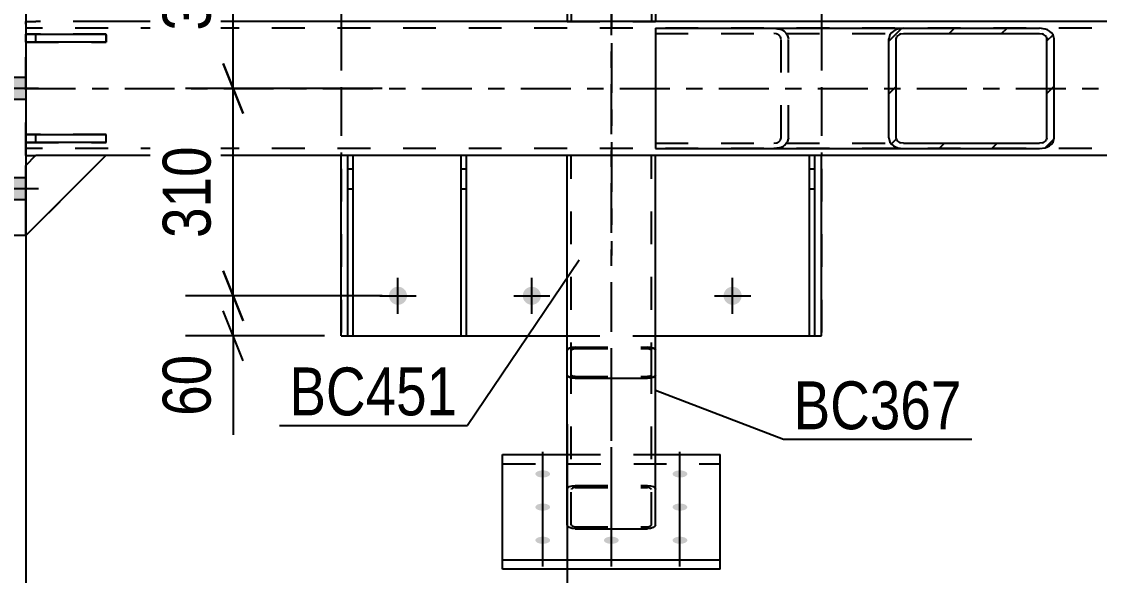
# Model space of a CAD drawing. Header units: millimetres. Extents: x -93 to 748, y -451 to 143.
# Drawn here: x -55.3 to 9.2, y -270.2 to -237.1 of the extents above; entities that cross this region are included whole.
import ezdxf

# ---------------------------------------------------------------- set-up
doc = ezdxf.new("R2010")
doc.units = ezdxf.units.MM
doc.linetypes.add('DXK_LINE_DOT2', pattern=[3.9198, 1.9599, -1.9599])
doc.linetypes.add('DXK_LINE_DOT3', pattern=[5.9187, 2.979, -0.9799, 0.9799, -0.9799])
doc.styles.add('Arial Narrow', font='ARIALN.TTF', dxfattribs={"height": 0.2})

# ---------------------------------------------------------------- blocks, each defined once
blk = doc.blocks.new('Bolt-761544515-2227 - 2218')
at = {"linetype": 'Continuous'}
for points in [[(-56, -234.461), (-56, -235.781), (-55, -235.781), (-55, -234.461)], [(-56, -234.461), (-56, -235.781), (-55, -235.781), (-55, -234.461)], [(-56, -234.461), (-56, -235.781), (-55, -235.781), (-55, -234.461)], [(-56, -234.461), (-56, -235.781), (-55, -235.781), (-55, -234.461)], [(-56, -240.461), (-56, -241.781), (-55, -241.781), (-55, -240.461)], [(-56, -240.461), (-56, -241.781), (-55, -241.781), (-55, -240.461)], [(-56, -246.461), (-56, -247.781), (-55, -247.781), (-55, -246.461)], [(-56, -246.461), (-56, -247.781), (-55, -247.781), (-55, -246.461)], [(-56, -246.461), (-56, -247.781), (-55, -247.781), (-55, -246.461)], [(-56, -246.461), (-56, -247.781), (-55, -247.781), (-55, -246.461)]]:
    blk.add_hatch(color=1, dxfattribs=at).paths.add_polyline_path(points)
at = {"color": 1, "linetype": 'Continuous'}
for p, q in [((-55, -234.461), (-56, -234.461)), ((-55, -234.461), (-56, -234.461)), ((-55, -234.461), (-56, -234.461)), ((-55, -234.461), (-56, -234.461)), ((-54.24, -235.121), (-59, -235.121)), ((-54.24, -235.121), (-59, -235.121)), ((-54.24, -235.121), (-59, -235.121)), ((-54.24, -235.121), (-59, -235.121)), ((-55, -235.781), (-56, -235.781)), ((-55, -235.781), (-56, -235.781)), ((-55, -235.781), (-56, -235.781)), ((-55, -235.781), (-56, -235.781)), ((-55, -240.461), (-56, -240.461)), ((-55, -240.461), (-56, -240.461)), ((-54.24, -241.121), (-59, -241.121)), ((-54.24, -241.121), (-59, -241.121)), ((-55, -241.781), (-56, -241.781)), ((-55, -241.781), (-56, -241.781)), ((-55, -246.461), (-56, -246.461)), ((-55, -246.461), (-56, -246.461)), ((-55, -246.461), (-56, -246.461)), ((-55, -246.461), (-56, -246.461)), ((-54.24, -247.121), (-59, -247.121)), ((-54.24, -247.121), (-59, -247.121)), ((-54.24, -247.121), (-59, -247.121)), ((-54.24, -247.121), (-59, -247.121)), ((-55, -247.781), (-56, -247.781)), ((-55, -247.781), (-56, -247.781)), ((-55, -247.781), (-56, -247.781)), ((-55, -247.781), (-56, -247.781))]:
    blk.add_line(p, q, dxfattribs=at)
blk = doc.blocks.new('Part-761544515-2422 - 2218')
at = {"color": 2, "linetype": 'Continuous'}
for p, q in [((-54.999, -243.88), (-50.199, -243.88)), ((-54.999, -244.36), (-54.999, -243.88)), ((-50.199, -244.321), (-50.199, -243.88)), ((-50.199, -244.36), (-54.999, -244.36)), ((-50.199, -244.36), (-50.199, -244.322))]:
    blk.add_line(p, q, dxfattribs=at)
at = {"color": 7, "linetype": 'DXK_LINE_DOT2'}
for p, q in [((-54.399, -244.36), (-54.399, -243.88)), ((-50.199, -244.322), (-50.199, -244.321))]:
    blk.add_line(p, q, dxfattribs=at)
blk = doc.blocks.new('Part-761544515-2358 - 2218')
at = {"color": 2, "linetype": 'Continuous'}
for p, q in [((-36.152, -226.32), (-36.152, -226.32)), ((-36.152, -226.32), (-36.152, -237.121)), ((-36.152, -226.32), (-35.752, -226.32)), ((-35.432, -226.32), (-28.973, -226.32)), ((-28.653, -226.32), (-22.64, -226.32)), ((-17.36, -226.32), (-8.153, -226.32)), ((-7.833, -226.32), (-7.433, -226.32)), ((-7.433, -226.32), (-7.433, -237.121)), ((-36.152, -255.92), (-36.152, -245.121)), ((-7.433, -255.92), (-7.433, -245.121)), ((-36.152, -255.92), (-36.152, -255.92)), ((-36.152, -255.92), (-35.752, -255.92)), ((-35.432, -255.92), (-28.973, -255.92)), ((-28.653, -255.92), (-22.64, -255.92)), ((-17.36, -255.92), (-8.153, -255.92)), ((-7.833, -255.92), (-7.433, -255.92))]:
    blk.add_line(p, q, dxfattribs=at)
at = {"color": 7, "linetype": 'DXK_LINE_DOT2'}
for p, q in [((-36.152, -226.32), (-36.152, -255.92)), ((-36.152, -226.32), (-36.152, -226.32)), ((-35.752, -226.32), (-35.432, -226.32)), ((-28.973, -226.32), (-28.653, -226.32)), ((-22.64, -226.32), (-17.36, -226.32)), ((-8.153, -226.32), (-7.833, -226.32)), ((-7.433, -226.32), (-7.433, -255.92)), ((-36.152, -237.121), (-36.152, -245.121)), ((-7.433, -237.121), (-7.433, -245.121)), ((-36.152, -255.92), (-36.152, -255.92)), ((-35.752, -255.92), (-35.432, -255.92)), ((-28.973, -255.92), (-28.653, -255.92)), ((-22.64, -255.92), (-17.36, -255.92)), ((-8.153, -255.92), (-7.833, -255.92))]:
    blk.add_line(p, q, dxfattribs=at)
blk = doc.blocks.new('Part-761544515-2302 - 2218')
at = {"color": 2, "linetype": 'Continuous'}
for p, q in [((-56, -249.921), (-56, -232.321)), ((-56, -232.321), (-55, -232.321)), ((-55, -232.321), (-55, -249.921)), ((-55, -249.921), (-56, -249.921))]:
    blk.add_line(p, q, dxfattribs=at)
blk = doc.blocks.new('Part-761544515-2259 - 2218')
at = {"linetype": 'Continuous'}
h = blk.add_hatch(dxfattribs=at)
h.set_pattern_fill('', scale=0.7, style=0, pattern_type=0)
h.set_pattern_definition([(45, (5.929, -244.6718), (-1.57154, 1.57154), [])])
h.paths.add_polyline_path([(5.593, -244.721), (5.929, -244.672), (6.214, -244.533), (6.404, -244.325), (6.471, -244.081), (6.471, -238.161), (6.404, -237.916), (6.214, -237.708), (5.929, -237.569), (5.593, -237.521), (-2.534, -237.521), (-2.87, -237.569), (-3.155, -237.708), (-3.346, -237.916), (-3.412, -238.161), (-3.412, -244.081), (-3.346, -244.325), (-3.155, -244.533), (-2.87, -244.672), (-2.534, -244.721)])
h.paths.add_polyline_path([(-2.702, -244.376), (-2.845, -244.307), (-2.94, -244.203), (-2.973, -244.081), (-2.973, -238.161), (-2.94, -238.038), (-2.845, -237.934), (-2.702, -237.865), (-2.534, -237.841), (5.593, -237.841), (5.761, -237.865), (5.903, -237.934), (5.999, -238.038), (6.032, -238.161), (6.032, -244.081), (5.999, -244.203), (5.903, -244.307), (5.761, -244.376), (5.593, -244.401), (-2.534, -244.401)])
at = {"color": 2, "linetype": 'Continuous'}
for p, q in [((-17.359, -237.521), (-17.359, -244.721)), ((-17.359, -237.521), (-2.534, -237.521)), ((-2.534, -237.521), (-2.87, -237.569)), ((-2.534, -237.521), (5.593, -237.521)), ((5.929, -237.569), (5.593, -237.521)), ((-3.346, -237.916), (-3.412, -238.161)), ((-3.412, -244.081), (-3.412, -238.161)), ((-2.973, -238.161), (-2.94, -238.038)), ((-2.973, -244.081), (-2.973, -238.161)), ((-2.702, -237.865), (-2.534, -237.841)), ((-2.534, -237.841), (5.593, -237.841)), ((5.593, -237.841), (5.761, -237.865)), ((5.999, -238.038), (6.032, -238.161)), ((6.032, -244.081), (6.032, -238.161)), ((6.471, -238.161), (6.404, -237.916)), ((6.471, -244.081), (6.471, -238.161)), ((-3.412, -244.081), (-3.346, -244.325)), ((-2.94, -244.203), (-2.973, -244.081)), ((6.032, -244.081), (5.999, -244.203)), ((6.404, -244.325), (6.471, -244.081)), ((-17.359, -244.721), (-2.534, -244.721)), ((-2.87, -244.672), (-2.534, -244.721)), ((-2.534, -244.401), (-2.702, -244.376)), ((-2.534, -244.401), (5.593, -244.401)), ((-2.534, -244.721), (5.593, -244.721)), ((5.761, -244.376), (5.593, -244.401)), ((5.593, -244.721), (5.929, -244.672))]:
    blk.add_line(p, q, dxfattribs=at)
at = {"color": 7, "linetype": 'DXK_LINE_DOT2'}
for p, q in [((-10.293, -237.521), (-9.957, -237.569)), ((-2.534, -237.521), (5.593, -237.521)), ((-17.359, -237.841), (5.593, -237.841)), ((-10.125, -237.865), (-10.293, -237.841)), ((-9.854, -238.161), (-9.887, -238.038)), ((-9.854, -244.081), (-9.854, -238.161)), ((-9.481, -237.916), (-9.414, -238.161)), ((-9.414, -244.081), (-9.414, -238.161)), ((-9.887, -244.203), (-9.854, -244.081)), ((-9.414, -244.081), (-9.481, -244.325)), ((-17.359, -244.401), (5.593, -244.401)), ((-10.293, -244.401), (-10.125, -244.376)), ((-9.957, -244.672), (-10.293, -244.721)), ((-2.534, -244.721), (5.593, -244.721))]:
    blk.add_line(p, q, dxfattribs=at)
for centre, radius, start, end in [((-10.158, -238.345), 0.802, 32.41044, 75.44527), ((-10.226, -238.253), 0.401, 32.41044, 75.44527), ((-10.226, -243.988), 0.401, 284.55473, 327.58956), ((-10.158, -243.896), 0.802, 284.55473, 327.58956)]:
    blk.add_arc(centre, radius, start, end, dxfattribs=at)
at = {"color": 2, "linetype": 'Continuous'}
for centre, radius, start, end in [((-2.669, -238.345), 0.802, 104.55473, 147.58956), ((5.727, -238.345), 0.802, 32.41044, 75.44527), ((-2.601, -238.253), 0.401, 104.55473, 147.58956), ((5.66, -238.253), 0.401, 32.41044, 75.44527), ((-2.669, -243.896), 0.802, 212.41044, 255.44527), ((-2.601, -243.988), 0.401, 212.41044, 255.44527), ((5.66, -243.988), 0.401, 284.55473, 327.58956), ((5.727, -243.896), 0.802, 284.55473, 327.58956)]:
    blk.add_arc(centre, radius, start, end, dxfattribs=at)
blk = doc.blocks.new('Part-761544515-2318 - 2218')
at = {"color": 7, "linetype": 'DXK_LINE_DOT2'}
for p, q in [((-22.603, -256.699), (-22.64, -256.763)), ((-22.64, -258.269), (-22.64, -256.763)), ((-22.499, -256.645), (-22.603, -256.699)), ((-22.343, -256.609), (-22.499, -256.645)), ((-22.4, -256.763), (-22.381, -256.731)), ((-22.4, -267.214), (-22.4, -256.763)), ((-22.381, -256.731), (-22.329, -256.704)), ((-22.16, -256.596), (-22.343, -256.609)), ((-22.329, -256.704), (-22.251, -256.686)), ((-22.251, -256.686), (-22.16, -256.68)), ((-22.16, -256.596), (-17.84, -256.596)), ((-22.16, -256.68), (-17.84, -256.68)), ((-17.656, -256.609), (-17.84, -256.596)), ((-17.84, -256.68), (-17.748, -256.686)), ((-17.748, -256.686), (-17.67, -256.704)), ((-17.67, -256.704), (-17.618, -256.731)), ((-17.5, -256.645), (-17.656, -256.609)), ((-17.618, -256.731), (-17.6, -256.763)), ((-17.6, -267.214), (-17.6, -256.763)), ((-17.396, -256.699), (-17.5, -256.645)), ((-17.36, -256.763), (-17.396, -256.699)), ((-17.36, -258.276), (-17.36, -256.763)), ((-22.64, -258.269), (-22.64, -258.276)), ((-22.64, -258.276), (-22.64, -258.269)), ((-22.64, -258.269), (-22.603, -258.333)), ((-22.603, -258.333), (-22.499, -258.387)), ((-22.381, -258.301), (-22.4, -258.269)), ((-22.329, -258.328), (-22.381, -258.301)), ((-22.251, -258.346), (-22.329, -258.328)), ((-22.16, -258.353), (-22.251, -258.346)), ((-22.16, -258.353), (-17.84, -258.353)), ((-17.748, -258.346), (-17.84, -258.353)), ((-17.67, -258.328), (-17.748, -258.346)), ((-17.618, -258.301), (-17.67, -258.328)), ((-17.6, -258.269), (-17.618, -258.301)), ((-17.5, -258.387), (-17.396, -258.333)), ((-17.396, -258.333), (-17.36, -258.269)), ((-22.499, -258.387), (-22.343, -258.423)), ((-22.343, -258.423), (-22.16, -258.436)), ((-22.16, -258.436), (-17.84, -258.436)), ((-17.84, -258.436), (-17.656, -258.423)), ((-17.656, -258.423), (-17.5, -258.387)), ((-22.64, -265.1), (-22.603, -265.01)), ((-22.603, -265.01), (-22.499, -264.933)), ((-22.499, -264.933), (-22.343, -264.882)), ((-22.381, -265.055), (-22.4, -265.1)), ((-22.329, -265.016), (-22.381, -265.055)), ((-22.343, -264.882), (-22.16, -264.865)), ((-22.251, -264.991), (-22.329, -265.016)), ((-22.16, -264.982), (-22.251, -264.991)), ((-22.16, -264.865), (-17.84, -264.865)), ((-22.16, -264.982), (-17.84, -264.982)), ((-17.84, -264.865), (-17.656, -264.882)), ((-17.748, -264.991), (-17.84, -264.982)), ((-17.67, -265.016), (-17.748, -264.991)), ((-17.618, -265.055), (-17.67, -265.016)), ((-17.656, -264.882), (-17.5, -264.933)), ((-17.6, -265.1), (-17.618, -265.055)), ((-17.5, -264.933), (-17.396, -265.01)), ((-17.396, -265.01), (-17.36, -265.1)), ((-22.4, -267.214), (-22.381, -267.259)), ((-22.381, -267.259), (-22.329, -267.298)), ((-22.329, -267.298), (-22.251, -267.323)), ((-22.251, -267.323), (-22.16, -267.332)), ((-22.16, -267.332), (-17.84, -267.332)), ((-17.84, -267.332), (-17.748, -267.323)), ((-17.748, -267.323), (-17.67, -267.298)), ((-17.67, -267.298), (-17.618, -267.259)), ((-17.618, -267.259), (-17.6, -267.214))]:
    blk.add_line(p, q, dxfattribs=at)
at = {"color": 7, "linetype": 'DXK_LINE_DOT3'}
blk.add_line((-20, -266.157), (-20, -257.516), dxfattribs=at)
at = {"color": 2, "linetype": 'Continuous'}
for p, q in [((-22.64, -267.214), (-22.64, -258.276)), ((-17.36, -267.214), (-17.36, -258.276)), ((-22.603, -267.304), (-22.64, -267.214)), ((-22.499, -267.381), (-22.603, -267.304)), ((-17.396, -267.304), (-17.5, -267.381)), ((-17.36, -267.214), (-17.396, -267.304)), ((-22.343, -267.432), (-22.499, -267.381)), ((-22.16, -267.449), (-22.343, -267.432)), ((-22.16, -267.449), (-17.84, -267.449)), ((-17.656, -267.432), (-17.84, -267.449)), ((-17.5, -267.381), (-17.656, -267.432))]:
    blk.add_line(p, q, dxfattribs=at)
blk = doc.blocks.new('Part-761544515-2333 - 2218')
at = {"color": 7, "linetype": 'DXK_LINE_DOT3'}
blk.add_line((-20, -267.52), (-20, -231.12), dxfattribs=at)
at = {"color": 2, "linetype": 'Continuous'}
for p, q in [((-22.64, -258.276), (-22.64, -245.12)), ((-17.36, -258.276), (-17.36, -245.12)), ((-22.603, -258.341), (-22.64, -258.276)), ((-22.499, -258.395), (-22.603, -258.341)), ((-17.396, -258.341), (-17.5, -258.395)), ((-17.36, -258.276), (-17.396, -258.341)), ((-22.343, -258.432), (-22.499, -258.395)), ((-22.16, -258.444), (-22.343, -258.432)), ((-22.16, -258.444), (-17.84, -258.444)), ((-17.656, -258.432), (-17.84, -258.444)), ((-17.5, -258.395), (-17.656, -258.432))]:
    blk.add_line(p, q, dxfattribs=at)
at = {"color": 7, "linetype": 'DXK_LINE_DOT2'}
for p, q in [((-22.64, -245.12), (-17.36, -245.12)), ((-22.4, -258.276), (-22.4, -245.12)), ((-17.6, -258.276), (-17.6, -245.12)), ((-22.64, -256.764), (-22.603, -256.7)), ((-22.603, -256.7), (-22.499, -256.645)), ((-22.499, -256.645), (-22.343, -256.609)), ((-22.381, -256.732), (-22.4, -256.764)), ((-22.329, -256.705), (-22.381, -256.732)), ((-22.343, -256.609), (-22.16, -256.596)), ((-22.251, -256.686), (-22.329, -256.705)), ((-22.16, -256.68), (-22.251, -256.686)), ((-22.16, -256.596), (-17.84, -256.596)), ((-22.16, -256.68), (-17.84, -256.68)), ((-17.84, -256.596), (-17.656, -256.609)), ((-17.748, -256.686), (-17.84, -256.68)), ((-17.67, -256.705), (-17.748, -256.686)), ((-17.618, -256.732), (-17.67, -256.705)), ((-17.656, -256.609), (-17.5, -256.645)), ((-17.6, -256.764), (-17.618, -256.732)), ((-17.5, -256.645), (-17.396, -256.7)), ((-17.396, -256.7), (-17.36, -256.764)), ((-22.4, -258.276), (-22.381, -258.309)), ((-22.381, -258.309), (-22.329, -258.336)), ((-22.329, -258.336), (-22.251, -258.354)), ((-22.251, -258.354), (-22.16, -258.36)), ((-17.84, -258.36), (-17.748, -258.354)), ((-17.748, -258.354), (-17.67, -258.336)), ((-17.67, -258.336), (-17.618, -258.309)), ((-17.618, -258.309), (-17.6, -258.276)), ((-22.16, -258.36), (-17.84, -258.36))]:
    blk.add_line(p, q, dxfattribs=at)
blk = doc.blocks.new('Part-761544515-2423 - 2218')
at = {"color": 2, "linetype": 'Continuous'}
for p, q in [((-54.999, -237.88), (-50.199, -237.88)), ((-54.999, -238.36), (-54.999, -237.88)), ((-50.199, -238.36), (-54.999, -238.36)), ((-50.199, -237.919), (-50.199, -237.88)), ((-50.199, -237.921), (-50.199, -238.36))]:
    blk.add_line(p, q, dxfattribs=at)
at = {"color": 7, "linetype": 'DXK_LINE_DOT2'}
for p, q in [((-54.399, -238.36), (-54.399, -237.88)), ((-50.199, -237.919), (-50.199, -237.921))]:
    blk.add_line(p, q, dxfattribs=at)
blk = doc.blocks.new('Part-761544515-2312 - 2218')
at = {"color": 2, "linetype": 'Continuous'}
for p, q in [((-26.5, -263.013), (-22.64, -263.013)), ((-26.5, -269.861), (-26.5, -263.013)), ((-17.36, -263.013), (-13.5, -263.013)), ((-13.5, -269.861), (-13.5, -263.013)), ((-26.5, -269.301), (-13.5, -269.301)), ((-13.5, -269.861), (-26.5, -269.861))]:
    blk.add_line(p, q, dxfattribs=at)
at = {"color": 7, "linetype": 'DXK_LINE_DOT2'}
for p, q in [((-22.64, -263.013), (-22.603, -263.013)), ((-22.603, -263.013), (-17.36, -263.013)), ((-26.5, -263.573), (-13.5, -263.573))]:
    blk.add_line(p, q, dxfattribs=at)
blk = doc.blocks.new('Part-761544515-2343 - 2218')
at = {"color": 7, "linetype": 'DXK_LINE_DOT3'}
blk.add_line((-20, -214.739), (-20, -251.12), dxfattribs=at)
at = {"color": 2, "linetype": 'Continuous'}
for p, q in [((-22.64, -223.999), (-22.603, -223.936)), ((-22.64, -223.999), (-22.64, -237.12)), ((-22.603, -223.936), (-22.499, -223.882)), ((-22.499, -223.882), (-22.343, -223.847)), ((-22.343, -223.847), (-22.16, -223.834)), ((-22.16, -223.834), (-17.84, -223.834)), ((-17.84, -223.834), (-17.656, -223.847)), ((-17.656, -223.847), (-17.5, -223.882)), ((-17.5, -223.882), (-17.396, -223.936)), ((-17.396, -223.936), (-17.36, -223.999)), ((-17.36, -223.999), (-17.36, -237.12))]:
    blk.add_line(p, q, dxfattribs=at)
at = {"color": 7, "linetype": 'DXK_LINE_DOT2'}
for p, q in [((-22.381, -223.967), (-22.4, -223.999)), ((-22.4, -223.999), (-22.4, -237.12)), ((-22.329, -223.94), (-22.381, -223.967)), ((-22.251, -223.923), (-22.329, -223.94)), ((-22.16, -223.916), (-22.251, -223.923)), ((-22.16, -223.916), (-17.84, -223.916)), ((-17.748, -223.923), (-17.84, -223.916)), ((-17.67, -223.94), (-17.748, -223.923)), ((-17.618, -223.967), (-17.67, -223.94)), ((-17.6, -223.999), (-17.618, -223.967)), ((-17.6, -223.999), (-17.6, -237.12)), ((-22.603, -225.543), (-22.64, -225.48)), ((-22.4, -225.48), (-22.381, -225.511)), ((-17.618, -225.511), (-17.6, -225.48)), ((-17.36, -225.48), (-17.396, -225.543)), ((-22.499, -225.596), (-22.603, -225.543)), ((-22.343, -225.632), (-22.499, -225.596)), ((-22.381, -225.511), (-22.329, -225.538)), ((-22.16, -225.644), (-22.343, -225.632)), ((-22.329, -225.538), (-22.251, -225.556)), ((-22.251, -225.556), (-22.16, -225.562)), ((-22.16, -225.562), (-17.84, -225.562)), ((-22.16, -225.644), (-17.84, -225.644)), ((-17.84, -225.562), (-17.748, -225.556)), ((-17.656, -225.632), (-17.84, -225.644)), ((-17.748, -225.556), (-17.67, -225.538)), ((-17.67, -225.538), (-17.656, -225.531)), ((-17.656, -225.531), (-17.618, -225.511)), ((-17.5, -225.596), (-17.656, -225.632)), ((-17.396, -225.543), (-17.5, -225.596)), ((-22.64, -237.12), (-17.36, -237.12))]:
    blk.add_line(p, q, dxfattribs=at)
blk = doc.blocks.new('Part-761544515-2396 - 2218')
at = {"color": 7, "linetype": 'DXK_LINE_DOT2'}
for p, q in [((-8.153, -245.12), (-7.833, -245.12)), ((-8.153, -245.12), (-8.153, -245.121)), ((-8.153, -245.121), (-8.153, -245.12)), ((-7.833, -245.12), (-7.833, -245.121)), ((-7.833, -245.121), (-7.833, -245.12)), ((-8.153, -245.92), (-7.833, -245.92))]:
    blk.add_line(p, q, dxfattribs=at)
at = {"color": 2, "linetype": 'Continuous'}
for p, q in [((-8.153, -255.92), (-8.153, -245.121)), ((-7.833, -255.92), (-7.833, -245.121)), ((-8.153, -247.12), (-7.833, -247.12)), ((-8.153, -255.92), (-7.833, -255.92))]:
    blk.add_line(p, q, dxfattribs=at)
blk = doc.blocks.new('Part-761544515-2401 - 2218')
at = {"color": 7, "linetype": 'DXK_LINE_DOT2'}
for p, q in [((-35.752, -245.12), (-35.432, -245.12)), ((-35.752, -245.12), (-35.752, -245.121)), ((-35.752, -245.121), (-35.752, -245.12)), ((-35.432, -245.12), (-35.432, -245.121)), ((-35.432, -245.121), (-35.432, -245.12)), ((-35.752, -245.92), (-35.432, -245.92))]:
    blk.add_line(p, q, dxfattribs=at)
at = {"color": 2, "linetype": 'Continuous'}
for p, q in [((-35.752, -255.92), (-35.752, -245.121)), ((-35.432, -255.92), (-35.432, -245.121)), ((-35.752, -247.12), (-35.432, -247.12)), ((-35.752, -255.92), (-35.432, -255.92))]:
    blk.add_line(p, q, dxfattribs=at)
blk = doc.blocks.new('Part-761544515-2406 - 2218')
at = {"color": 7, "linetype": 'DXK_LINE_DOT2'}
for p, q in [((-28.973, -245.12), (-28.653, -245.12)), ((-28.973, -245.12), (-28.973, -245.121)), ((-28.973, -245.121), (-28.973, -245.12)), ((-28.653, -245.12), (-28.653, -245.121)), ((-28.653, -245.121), (-28.653, -245.12)), ((-28.973, -245.92), (-28.653, -245.92))]:
    blk.add_line(p, q, dxfattribs=at)
at = {"color": 2, "linetype": 'Continuous'}
for p, q in [((-28.973, -255.92), (-28.973, -245.121)), ((-28.653, -255.92), (-28.653, -245.121)), ((-28.973, -247.12), (-28.653, -247.12)), ((-28.973, -255.92), (-28.653, -255.92))]:
    blk.add_line(p, q, dxfattribs=at)
blk = doc.blocks.new('Part-761544515-2424 - 2218')
at = {"color": 7, "linetype": 'DXK_LINE_DOT2'}
for p, q in [((-50.199, -243.88), (-54.999, -243.88)), ((-54.999, -243.88), (-54.999, -244.36)), ((-54.399, -244.36), (-54.399, -243.88)), ((-50.199, -244.36), (-50.199, -243.88)), ((-54.999, -244.36), (-50.199, -244.36))]:
    blk.add_line(p, q, dxfattribs=at)
blk = doc.blocks.new('Part-761544515-2425 - 2218')
at = {"color": 7, "linetype": 'DXK_LINE_DOT2'}
for p, q in [((-50.199, -237.88), (-54.999, -237.88)), ((-54.999, -237.88), (-54.999, -238.36)), ((-54.999, -238.36), (-50.199, -238.36)), ((-54.399, -238.36), (-54.399, -237.88)), ((-50.199, -238.36), (-50.199, -237.88))]:
    blk.add_line(p, q, dxfattribs=at)
blk = doc.blocks.new('Part-761544515-2439 - 2218')
at = {"color": 7, "linetype": 'DXK_LINE_DOT2'}
for p, q in [((-54.999, -245.72), (-54.399, -245.12)), ((-50.199, -245.12), (-54.999, -249.92)), ((-54.399, -245.12), (-50.199, -245.12)), ((-54.999, -249.92), (-54.999, -245.72))]:
    blk.add_line(p, q, dxfattribs=at)
blk = doc.blocks.new('Part-761544515-2442 - 2218')
at = {"color": 2, "linetype": 'Continuous'}
for p, q in [((-54.999, -245.72), (-54.399, -245.12)), ((-50.199, -245.12), (-54.999, -249.92)), ((-54.399, -245.12), (-50.199, -245.12)), ((-54.999, -249.92), (-54.999, -245.72))]:
    blk.add_line(p, q, dxfattribs=at)
blk = doc.blocks.new('Part-761544515-2445 - 2218')
at = {"color": 7, "linetype": 'DXK_LINE_DOT2'}
for p, q in [((-54.999, -245.72), (-54.399, -245.12)), ((-50.199, -245.12), (-54.999, -249.92)), ((-54.399, -245.12), (-50.199, -245.12)), ((-54.999, -249.92), (-54.999, -245.72))]:
    blk.add_line(p, q, dxfattribs=at)
blk = doc.blocks.new('Part-761544515-2498 - 2218')
at = {"color": 2, "linetype": 'Continuous'}
for p, q in [((-55, -237.121), (-54.399, -237.121)), ((674.2, -237.121), (-50.199, -237.121)), ((-55, -245.121), (-54.399, -245.121)), ((674.201, -245.121), (-50.199, -245.121))]:
    blk.add_line(p, q, dxfattribs=at)
at = {"color": 7, "linetype": 'DXK_LINE_DOT2'}
for p, q in [((-55, -245.121), (-55, -237.121)), ((679, -237.521), (-55, -237.521)), ((-50.199, -237.121), (-54.399, -237.121)), ((679, -244.721), (-55, -244.721)), ((-50.199, -245.121), (-54.399, -245.121))]:
    blk.add_line(p, q, dxfattribs=at)
at = {"color": 7, "linetype": 'DXK_LINE_DOT3'}
blk.add_line((-55, -241.121), (679, -241.121), dxfattribs=at)
blk = doc.blocks.new('Bolt-761544515-2511 - 2218')
at = {"linetype": 'Continuous'}
for points in [[(-24.1, -264.387), (-24.191, -264.382), (-24.279, -264.368), (-24.358, -264.346), (-24.427, -264.316), (-24.481, -264.28), (-24.518, -264.24), (-24.537, -264.196), (-24.537, -264.152), (-24.518, -264.108), (-24.481, -264.068), (-24.427, -264.032), (-24.358, -264.002), (-24.279, -263.98), (-24.191, -263.966), (-24.1, -263.961), (-24.008, -263.966), (-23.921, -263.98), (-23.841, -264.002), (-23.773, -264.032), (-23.718, -264.068), (-23.681, -264.108), (-23.662, -264.152), (-23.662, -264.196), (-23.681, -264.24), (-23.718, -264.28), (-23.773, -264.316), (-23.841, -264.346), (-23.921, -264.368), (-24.008, -264.382)], [(-15.9, -264.387), (-15.991, -264.382), (-16.079, -264.368), (-16.158, -264.346), (-16.227, -264.316), (-16.281, -264.28), (-16.318, -264.24), (-16.337, -264.196), (-16.337, -264.152), (-16.318, -264.108), (-16.281, -264.068), (-16.227, -264.032), (-16.158, -264.002), (-16.079, -263.98), (-15.991, -263.966), (-15.9, -263.961), (-15.808, -263.966), (-15.721, -263.98), (-15.641, -264.002), (-15.573, -264.032), (-15.518, -264.068), (-15.481, -264.108), (-15.462, -264.152), (-15.462, -264.196), (-15.481, -264.24), (-15.518, -264.28), (-15.573, -264.316), (-15.641, -264.346), (-15.721, -264.368), (-15.808, -264.382)], [(-24.1, -266.37), (-24.191, -266.365), (-24.279, -266.351), (-24.358, -266.329), (-24.427, -266.299), (-24.481, -266.263), (-24.518, -266.223), (-24.537, -266.179), (-24.537, -266.135), (-24.518, -266.091), (-24.481, -266.051), (-24.427, -266.015), (-24.358, -265.985), (-24.279, -265.963), (-24.191, -265.949), (-24.1, -265.944), (-24.008, -265.949), (-23.921, -265.963), (-23.841, -265.985), (-23.773, -266.015), (-23.718, -266.051), (-23.681, -266.091), (-23.662, -266.135), (-23.662, -266.179), (-23.681, -266.223), (-23.718, -266.263), (-23.773, -266.299), (-23.841, -266.329), (-23.921, -266.351), (-24.008, -266.365)], [(-15.9, -266.37), (-15.991, -266.365), (-16.079, -266.351), (-16.158, -266.329), (-16.227, -266.299), (-16.281, -266.263), (-16.318, -266.223), (-16.337, -266.179), (-16.337, -266.135), (-16.318, -266.091), (-16.281, -266.051), (-16.227, -266.015), (-16.158, -265.985), (-16.079, -265.963), (-15.991, -265.949), (-15.9, -265.944), (-15.808, -265.949), (-15.721, -265.963), (-15.641, -265.985), (-15.573, -266.015), (-15.518, -266.051), (-15.481, -266.091), (-15.462, -266.135), (-15.462, -266.179), (-15.481, -266.223), (-15.518, -266.263), (-15.573, -266.299), (-15.641, -266.329), (-15.721, -266.351), (-15.808, -266.365)], [(-24.1, -268.353), (-24.191, -268.348), (-24.279, -268.334), (-24.358, -268.312), (-24.427, -268.282), (-24.481, -268.246), (-24.518, -268.206), (-24.537, -268.162), (-24.537, -268.118), (-24.518, -268.074), (-24.481, -268.034), (-24.427, -267.998), (-24.358, -267.968), (-24.279, -267.946), (-24.191, -267.932), (-24.1, -267.927), (-24.008, -267.932), (-23.921, -267.946), (-23.841, -267.968), (-23.773, -267.998), (-23.718, -268.034), (-23.681, -268.074), (-23.662, -268.118), (-23.662, -268.162), (-23.681, -268.206), (-23.718, -268.246), (-23.773, -268.282), (-23.841, -268.312), (-23.921, -268.334), (-24.008, -268.348)], [(-20, -268.353), (-20.091, -268.348), (-20.179, -268.334), (-20.258, -268.312), (-20.327, -268.282), (-20.381, -268.246), (-20.418, -268.206), (-20.437, -268.162), (-20.437, -268.118), (-20.418, -268.074), (-20.381, -268.034), (-20.327, -267.998), (-20.258, -267.968), (-20.179, -267.946), (-20.091, -267.932), (-20, -267.927), (-19.908, -267.932), (-19.821, -267.946), (-19.741, -267.968), (-19.673, -267.998), (-19.618, -268.034), (-19.581, -268.074), (-19.562, -268.118), (-19.562, -268.162), (-19.581, -268.206), (-19.618, -268.246), (-19.673, -268.282), (-19.741, -268.312), (-19.821, -268.334), (-19.908, -268.348)], [(-15.9, -268.353), (-15.991, -268.348), (-16.079, -268.334), (-16.158, -268.312), (-16.227, -268.282), (-16.281, -268.246), (-16.318, -268.206), (-16.337, -268.162), (-16.337, -268.118), (-16.318, -268.074), (-16.281, -268.034), (-16.227, -267.998), (-16.158, -267.968), (-16.079, -267.946), (-15.991, -267.932), (-15.9, -267.927), (-15.808, -267.932), (-15.721, -267.946), (-15.641, -267.968), (-15.573, -267.998), (-15.518, -268.034), (-15.481, -268.074), (-15.462, -268.118), (-15.462, -268.162), (-15.481, -268.206), (-15.518, -268.246), (-15.573, -268.282), (-15.641, -268.312), (-15.721, -268.334), (-15.808, -268.348)]]:
    blk.add_hatch(color=1, dxfattribs=at).paths.add_polyline_path(points)
at = {"color": 1, "linetype": 'Continuous'}
for p, q in [((-24.1, -265.75), (-24.1, -262.844)), ((-15.9, -265.75), (-15.9, -262.844)), ((-24.1, -267.732), (-24.1, -264.827)), ((-15.9, -267.732), (-15.9, -264.827)), ((-24.1, -269.715), (-24.1, -266.81)), ((-20, -269.715), (-20, -266.81)), ((-15.9, -269.715), (-15.9, -266.81))]:
    blk.add_line(p, q, dxfattribs=at)
at = {"color": 1, "linetype": 'DXK_LINE_DOT2'}
blk.add_line((-20, -265.75), (-20, -262.844), dxfattribs=at)
blk = doc.blocks.new('Bolt-761544515-2522 - 2218')
at = {"linetype": 'Continuous'}
for points in [[(-32.752, -252.98, -1), (-32.752, -254.06, -1)], [(-24.752, -252.98, -1), (-24.752, -254.06, -1)], [(-12.752, -252.98, -1), (-12.752, -254.06, -1)]]:
    blk.add_hatch(color=1, dxfattribs=at).paths.add_polyline_path(points)
at = {"color": 1, "linetype": 'Continuous'}
for p, q in [((-32.752, -254.6), (-32.752, -252.44)), ((-24.752, -254.6), (-24.752, -252.44)), ((-12.752, -254.6), (-12.752, -252.44)), ((-33.832, -253.52), (-31.672, -253.52)), ((-25.832, -253.52), (-23.672, -253.52)), ((-13.832, -253.52), (-11.672, -253.52))]:
    blk.add_line(p, q, dxfattribs=at)
blk = doc.blocks.new('StraightDimension-761544515-13168 - 2218')
at = {"color": 7, "linetype": 'Continuous'}
blk.add_line((-22.64, -261.189), (-22.64, -277.451), dxfattribs=at)
blk = doc.blocks.new('StraightDimension-761544515-2846 - 2218')
at = {"color": 7, "linetype": 'Continuous'}
for p, q in [((-43.202, -252.02), (-42.002, -255.02)), ((-33.704, -253.52), (-45.452, -253.52)), ((-42.602, -255.92), (-42.602, -253.52)), ((-42.002, -257.42), (-43.202, -254.42)), ((-37.152, -255.92), (-45.452, -255.92)), ((-42.602, -255.92), (-42.602, -261.826)), ((-42.602, -255.92), (-42.602, -261.826))]:
    blk.add_line(p, q, dxfattribs=at)
at = {"color": 0}
blk.add_wipeout([(-43.352, -256.445), (-47.552, -256.445), (-47.552, -261.301), (-43.352, -261.301)], dxfattribs=at)
at = {"color": 3, "style": 'Arial Narrow'}
blk.add_text('60', height=2.8633, rotation=90.00021, dxfattribs=at).set_placement((-43.952, -260.701))
blk = doc.blocks.new('StraightDimension-761544515-2875 - 2218')
at = {"color": 7, "linetype": 'Continuous'}
for p, q in [((-43.202, -239.62), (-42.002, -242.62)), ((-33.704, -241.12), (-45.452, -241.12)), ((-42.602, -253.52), (-42.602, -241.12)), ((-42.002, -255.02), (-43.202, -252.02)), ((-33.704, -253.52), (-45.452, -253.52))]:
    blk.add_line(p, q, dxfattribs=at)
at = {"color": 0}
blk.add_wipeout([(-43.352, -243.978), (-47.552, -243.978), (-47.552, -250.662), (-43.352, -250.662)], dxfattribs=at)
at = {"color": 3, "style": 'Arial Narrow'}
blk.add_text('310', height=2.8633, rotation=90.00021, dxfattribs=at).set_placement((-43.952, -250.062))
blk = doc.blocks.new('StraightDimension-761544515-2896 - 2218')
at = {"color": 7, "linetype": 'Continuous'}
for p, q in [((-43.202, -227.22), (-42.002, -230.22)), ((-33.702, -228.72), (-45.452, -228.72)), ((-42.602, -241.12), (-42.602, -228.72)), ((-42.002, -242.62), (-43.202, -239.62)), ((-33.704, -241.12), (-45.452, -241.12))]:
    blk.add_line(p, q, dxfattribs=at)
at = {"color": 0}
blk.add_wipeout([(-43.352, -231.578), (-47.552, -231.578), (-47.552, -238.262), (-43.352, -238.262)], dxfattribs=at)
at = {"color": 3, "style": 'Arial Narrow'}
blk.add_text('310', height=2.8633, rotation=90.00021, dxfattribs=at).set_placement((-43.952, -237.662))
blk = doc.blocks.new('StraightDimension-761544515-13169 - 2218')
at = {"color": 7, "linetype": 'Continuous'}
for p, q in [((-54.999, -246.12), (-54.999, -277.451)), ((-22.64, -261.189), (-22.64, -277.451)), ((-53.499, -274.451), (-56.499, -275.651)), ((-24.14, -275.651), (-21.14, -274.451)), ((-54.999, -275.051), (-22.64, -275.051))]:
    blk.add_line(p, q, dxfattribs=at)
at = {"color": 0}
blk.add_wipeout([(-35.477, -274.301), (-35.477, -270.101), (-42.161, -270.101), (-42.161, -274.301)], dxfattribs=at)
at = {"color": 3, "style": 'Arial Narrow'}
blk.add_text('809', height=2.8633, dxfattribs=at).set_placement((-41.561, -273.701))
blk = doc.blocks.new('StraightDimension-761544515-13407 - 2218')
at = {"color": 7, "linetype": 'Continuous'}
blk.add_line((-54.999, -250.92), (-54.999, -284.138), dxfattribs=at)
blk = doc.blocks.new('StraightDimension-761544515-13408 - 2218')
at = {"color": 7, "linetype": 'Continuous'}
for p, q in [((-56, -250.921), (-56, -284.138)), ((-54.999, -250.92), (-54.999, -284.138)), ((-57.5, -282.338), (-54.5, -281.138)), ((-53.499, -281.138), (-56.499, -282.338)), ((-56, -281.738), (-61.906, -281.738)), ((-56, -281.738), (-61.906, -281.738)), ((-56, -281.738), (-54.999, -281.738))]:
    blk.add_line(p, q, dxfattribs=at)
at = {"color": 0}
blk.add_wipeout([(-56.525, -280.988), (-56.525, -276.788), (-61.381, -276.788), (-61.381, -280.988)], dxfattribs=at)
at = {"color": 3, "style": 'Arial Narrow'}
blk.add_text('25', height=2.8633, dxfattribs=at).set_placement((-60.781, -280.388))
blk = doc.blocks.new('Mark-761544515-2314 - 2218')
at = {"color": 30, "linetype": 'Continuous'}
for p, q in [((-17.36, -259.166), (-9.707, -262.102)), ((-9.707, -262.102), (1.542, -262.102))]:
    blk.add_line(p, q, dxfattribs=at)
at = {"color": 0}
blk.add_wipeout([(0.942, -261.502), (0.942, -258.502), (-9.107, -258.502), (-9.107, -261.502)], dxfattribs=at)
blk.add_wipeout([(0.942, -261.502), (0.942, -258.502), (-9.107, -258.502), (-9.107, -261.502)], dxfattribs=at)
at = {"color": 3, "style": 'Arial Narrow'}
blk.add_text('BC367', height=2.8633, dxfattribs=at).set_placement((-9.107, -261.502))
blk = doc.blocks.new('Mark-761544515-2329 - 2218')
at = {"color": 30, "linetype": 'Continuous'}
for p in [(-21.919, -251.381), (-39.844, -261.271)]:
    blk.add_line(p, (-28.595, -261.271), dxfattribs=at)
at = {"color": 0}
blk.add_wipeout([(-29.195, -260.671), (-29.195, -257.671), (-39.244, -257.671), (-39.244, -260.671)], dxfattribs=at)
blk.add_wipeout([(-29.195, -260.671), (-29.195, -257.671), (-39.244, -257.671), (-39.244, -260.671)], dxfattribs=at)
at = {"color": 3, "style": 'Arial Narrow'}
blk.add_text('BC451', height=2.8633, dxfattribs=at).set_placement((-39.244, -260.671))

msp = doc.modelspace()

# ---------------------------------------------------------------- block references
for name in ['Part-761544515-2343 - 2218', 'Part-761544515-2358 - 2218', 'Part-761544515-2333 - 2218', 'Part-761544515-2302 - 2218', 'Bolt-761544515-2227 - 2218', 'Part-761544515-2498 - 2218', 'Part-761544515-2259 - 2218', 'Part-761544515-2423 - 2218', 'Part-761544515-2425 - 2218', 'Part-761544515-2422 - 2218', 'Part-761544515-2424 - 2218', 'Part-761544515-2439 - 2218', 'Part-761544515-2442 - 2218', 'Part-761544515-2445 - 2218', 'Part-761544515-2401 - 2218', 'Part-761544515-2406 - 2218', 'Part-761544515-2396 - 2218', 'Bolt-761544515-2522 - 2218', 'Part-761544515-2318 - 2218', 'Bolt-761544515-2511 - 2218', 'Part-761544515-2312 - 2218']:
    msp.add_blockref(name, (0, 0))

# ---------------------------------------------------------------- next in the draw order: block references
for name in ['StraightDimension-761544515-13168 - 2218', 'StraightDimension-761544515-2846 - 2218']:
    msp.add_blockref(name, (0, 0))

# ---------------------------------------------------------------- next in the draw order: block references
msp.add_blockref('StraightDimension-761544515-2875 - 2218', (0, 0))

# ---------------------------------------------------------------- next in the draw order: block references
for name in ['StraightDimension-761544515-2896 - 2218', 'StraightDimension-761544515-13169 - 2218']:
    msp.add_blockref(name, (0, 0))

# ---------------------------------------------------------------- next in the draw order: block references
msp.add_blockref('StraightDimension-761544515-13407 - 2218', (0, 0))

# ---------------------------------------------------------------- next in the draw order: block references
for name in ['StraightDimension-761544515-13408 - 2218', 'Mark-761544515-2329 - 2218', 'Mark-761544515-2314 - 2218']:
    msp.add_blockref(name, (0, 0))

doc.saveas('drawing.dxf')
